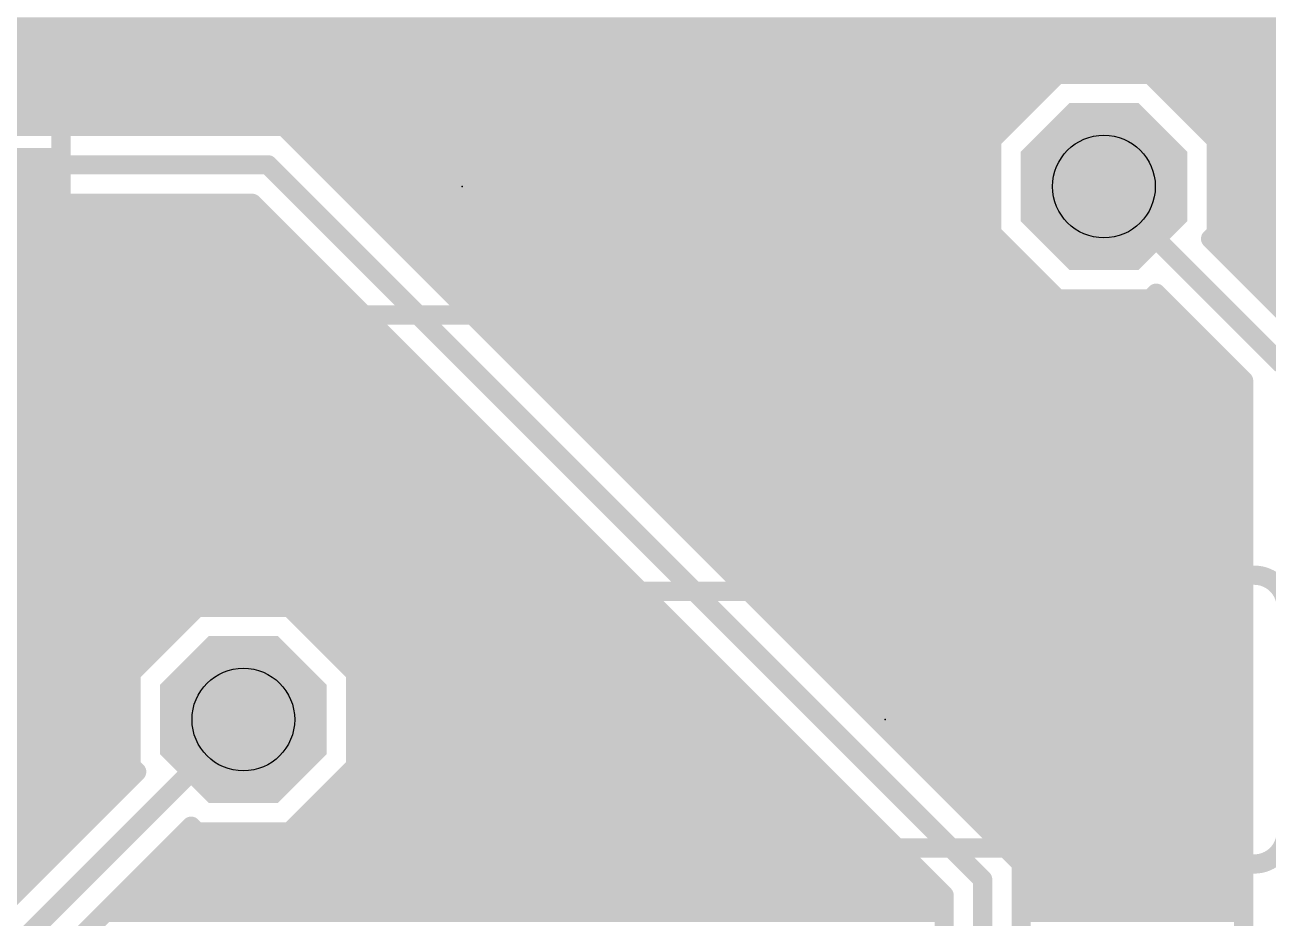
# Model space of a CAD drawing. Extents: x -0.1 to 57, y -0.1 to 41.
# Drawn here: x 37.7 to 47.54, y 15.35 to 22.42 of the extents above; entities that cross this region are included whole.
import ezdxf

# ---------------------------------------------------------------- set-up
doc = ezdxf.new("R2010")
doc.units = 0
for name, color, linetype in [('16', 175, 'CONTINUOUS'), ('17', 82, 'CONTINUOUS'), ('21', 253, 'CONTINUOUS'), ('23', 7, 'CONTINUOUS'), ('44', 253, 'CONTINUOUS')]:
    doc.layers.add(name, color=color, linetype=linetype)

# ---------------------------------------------------------------- blocks, each defined once
blk = doc.blocks.new('RECT')
blk.add_solid([(-0.5, -0.5), (0.5, -0.5), (-0.5, 0.5), (0.5, 0.5)])
blk = doc.blocks.new('OCTAGONP')
at = {"const_width": 0.5}
blk.add_lwpolyline([(-0.25, -0.1036), (-0.25, 0.1036), (-0.1036, 0.25), (0.1036, 0.25), (0.25, 0.1036), (0.25, -0.1036), (0.1036, -0.25), (-0.1036, -0.25), (-0.25, -0.1036), (-0.25, 0.1036)], dxfattribs=at)

msp = doc.modelspace()

# ---------------------------------------------------------------- linework, layer by layer
at = {"layer": '16', "const_width": 0.1524}
for points in [[(11.1462, 22.4028), (55.876, 22.4028)], [(11.0831, 22.2504), (55.8758, 22.2504)], [(10.9767, 22.098), (55.8755, 22.098)], [(45.872, 22.0274), (45.3512, 21.5066)], [(46.6084, 22.0274), (45.872, 22.0274)], [(47.1292, 21.5066), (46.6084, 22.0274)], [(36.5302, 21.9456), (45.7902, 21.9456)], [(46.6902, 21.9456), (55.8752, 21.9456)], [(36.6826, 21.7932), (45.6378, 21.7932)], [(46.8426, 21.7932), (55.875, 21.7932)], [(36.835, 21.6408), (45.4854, 21.6408)], [(39.7503, 21.6154), (36.8604, 21.6154)], [(39.9288, 21.4368), (39.7503, 21.6154)], [(46.995, 21.6408), (55.8747, 21.6408)], [(39.8772, 21.4884), (45.3512, 21.4884)], [(45.3512, 21.5066), (45.3512, 20.7702)], [(47.1292, 20.7702), (47.1292, 21.5066)], [(47.1292, 21.4884), (55.8745, 21.4884)], [(45.5848, 15.7809), (39.9288, 21.4368)], [(39.624, 21.3106), (36.2524, 21.3106)], [(45.28, 15.6546), (39.624, 21.3106)], [(40.0296, 21.336), (45.3512, 21.336)], [(47.1292, 21.336), (55.8742, 21.336)], [(40.182, 21.1836), (45.3512, 21.1836)], [(47.1292, 21.1836), (55.8739, 21.1836)], [(46.2402, 21.1384), (47.6504, 19.7282)], [(36.9692, 21.0058), (39.4977, 21.0058)], [(39.4977, 21.0058), (44.9752, 15.5283)], [(40.3344, 21.0312), (45.3512, 21.0312)], [(47.1292, 21.0312), (55.8737, 21.0312)], [(36.9692, 20.8788), (39.6247, 20.8788)], [(40.4868, 20.8788), (45.3512, 20.8788)], [(47.1292, 20.8788), (55.8734, 20.8788)], [(36.9254, 20.7264), (39.7771, 20.7264)], [(40.6392, 20.7264), (45.395, 20.7264)], [(45.3512, 20.7702), (45.872, 20.2494)], [(47.0843, 20.7253), (47.1292, 20.7702)], [(47.7767, 20.033), (47.0843, 20.7253)], [(47.0854, 20.7264), (55.8732, 20.7264)], [(36.773, 20.574), (39.9295, 20.574)], [(40.7916, 20.574), (45.5474, 20.574)], [(47.2356, 20.574), (55.8729, 20.574)], [(36.6206, 20.4216), (40.0819, 20.4216)], [(40.944, 20.4216), (45.6998, 20.4216)], [(47.388, 20.4216), (55.8726, 20.4216)], [(36.4682, 20.2692), (40.2343, 20.2692)], [(41.0964, 20.2692), (45.8522, 20.2692)], [(45.872, 20.2494), (46.6084, 20.2494)], [(46.6084, 20.2494), (46.6533, 20.2943)], [(46.6282, 20.2692), (46.6783, 20.2692)], [(46.6533, 20.2943), (47.3456, 19.6019)], [(47.5404, 20.2692), (55.8724, 20.2692)], [(2.8048, 20.1168), (40.3867, 20.1168)], [(41.2488, 20.1168), (46.8307, 20.1168)], [(2.8048, 19.9644), (40.5391, 19.9644)], [(41.4012, 19.9644), (46.9831, 19.9644)], [(2.8048, 19.812), (40.6915, 19.812)], [(41.5536, 19.812), (47.1355, 19.812)], [(2.8048, 19.6596), (40.8439, 19.6596)], [(41.706, 19.6596), (47.2879, 19.6596)], [(47.3456, 19.6019), (47.3456, 8.4973)], [(2.8048, 19.5072), (40.9963, 19.5072)], [(41.8584, 19.5072), (47.3456, 19.5072)], [(2.8048, 19.3548), (41.1487, 19.3548)], [(42.0108, 19.3548), (47.3456, 19.3548)], [(2.8048, 19.2024), (41.3011, 19.2024)], [(42.1632, 19.2024), (47.3456, 19.2024)], [(2.8048, 19.05), (41.4535, 19.05)], [(42.3156, 19.05), (47.3456, 19.05)], [(2.8048, 18.8976), (41.6059, 18.8976)], [(42.468, 18.8976), (47.3456, 18.8976)], [(2.8048, 18.7452), (41.7583, 18.7452)], [(42.6204, 18.7452), (47.3456, 18.7452)], [(2.8048, 18.5928), (41.9107, 18.5928)], [(42.7728, 18.5928), (47.3456, 18.5928)], [(2.8048, 18.4404), (42.0631, 18.4404)], [(42.9252, 18.4404), (47.3456, 18.4404)], [(2.8048, 18.288), (42.2155, 18.288)], [(43.0776, 18.288), (47.3456, 18.288)], [(2.8048, 18.1356), (42.3679, 18.1356)], [(43.23, 18.1356), (47.3456, 18.1356)], [(2.8048, 17.9832), (42.5203, 17.9832)], [(43.3824, 17.9832), (47.3456, 17.9832)], [(2.8048, 17.8308), (42.6727, 17.8308)], [(39.06, 17.8086), (38.5392, 17.2878)], [(39.7964, 17.8086), (39.06, 17.8086)], [(40.3172, 17.2878), (39.7964, 17.8086)], [(43.5348, 17.8308), (47.3456, 17.8308)], [(2.8048, 17.6784), (38.9298, 17.6784)], [(39.9266, 17.6784), (42.8251, 17.6784)], [(43.6872, 17.6784), (47.3456, 17.6784)], [(2.8048, 17.526), (38.7774, 17.526)], [(40.079, 17.526), (42.9775, 17.526)], [(43.8396, 17.526), (47.3456, 17.526)], [(2.8048, 17.3736), (38.625, 17.3736)], [(40.2314, 17.3736), (43.1299, 17.3736)], [(43.992, 17.3736), (47.3456, 17.3736)], [(38.5392, 17.2878), (38.5392, 16.5514)], [(40.3172, 16.5514), (40.3172, 17.2878)], [(2.8048, 17.2212), (38.5392, 17.2212)], [(40.3172, 17.2212), (43.2823, 17.2212)], [(44.1444, 17.2212), (47.3456, 17.2212)], [(2.8048, 17.0688), (38.5392, 17.0688)], [(40.3172, 17.0688), (43.4347, 17.0688)], [(44.2968, 17.0688), (47.3456, 17.0688)], [(2.8048, 16.9164), (38.5392, 16.9164)], [(37.66, 15.1514), (39.4282, 16.9196)], [(40.3172, 16.9164), (43.5871, 16.9164)], [(44.4492, 16.9164), (47.3456, 16.9164)], [(2.8048, 16.764), (38.5392, 16.764)], [(40.3172, 16.764), (43.7395, 16.764)], [(44.6016, 16.764), (47.3456, 16.764)], [(2.8048, 16.6116), (38.5392, 16.6116)], [(40.3172, 16.6116), (43.8919, 16.6116)], [(44.754, 16.6116), (47.3456, 16.6116)], [(2.8048, 16.4592), (38.5368, 16.4592)], [(38.5841, 16.5065), (37.5338, 15.4562)], [(38.5392, 16.5514), (38.5841, 16.5065)], [(39.7964, 16.0306), (40.3172, 16.5514)], [(40.225, 16.4592), (44.0443, 16.4592)], [(44.9064, 16.4592), (47.3456, 16.4592)], [(2.8048, 16.3068), (38.3844, 16.3068)], [(40.0726, 16.3068), (44.1967, 16.3068)], [(45.0588, 16.3068), (47.3456, 16.3068)], [(2.8048, 16.1544), (38.232, 16.1544)], [(37.9648, 15.0252), (39.0151, 16.0755)], [(39.0151, 16.0755), (39.06, 16.0306)], [(39.9202, 16.1544), (44.3491, 16.1544)], [(45.2112, 16.1544), (47.3456, 16.1544)], [(2.8048, 16.002), (38.0796, 16.002)], [(38.9416, 16.002), (44.5015, 16.002)], [(39.06, 16.0306), (39.7964, 16.0306)], [(45.3636, 16.002), (47.3456, 16.002)], [(2.8048, 15.8496), (37.9272, 15.8496)], [(38.7892, 15.8496), (44.6539, 15.8496)], [(45.516, 15.8496), (47.3456, 15.8496)], [(45.5848, 12.4964), (45.5848, 15.7809)], [(2.8048, 15.6972), (37.7748, 15.6972)], [(38.6368, 15.6972), (44.8063, 15.6972)], [(45.5848, 15.6972), (47.3456, 15.6972)], [(45.28, 11), (45.28, 15.6546)], [(38.4844, 15.5448), (44.9587, 15.5448)], [(44.9752, 15.5283), (44.9752, 12.4964)], [(45.5848, 15.5448), (47.3456, 15.5448)], [(38.332, 15.3924), (44.9752, 15.3924)], [(45.5848, 15.3924), (47.3456, 15.3924)]]:
    msp.add_lwpolyline(points, dxfattribs=at)
at = {"layer": '16', "const_width": 0.0762}
for points in [[(45.872, 22.0655, 1), (45.872, 21.9893)], [(45.8989, 22.0005, 1), (45.845, 22.0543)], [(46.6354, 22.0543, 1), (46.5815, 22.0005)], [(46.6084, 21.9893, 1), (46.6084, 22.0655)], [(45.7902, 21.9075, 1), (45.7902, 21.9837)], [(46.6902, 21.9837, 1), (46.6902, 21.9075)], [(45.6378, 21.7551, 1), (45.6378, 21.8313)], [(46.8426, 21.8313, 1), (46.8426, 21.7551)], [(39.7772, 21.6423, 1), (39.7233, 21.5885)], [(39.7503, 21.5773, 1), (39.7503, 21.6535)], [(45.4854, 21.6027, 1), (45.4854, 21.6789)], [(46.995, 21.6789, 1), (46.995, 21.6027)], [(39.8772, 21.5265, 1), (39.8772, 21.4503)], [(45.3893, 21.5066, 1), (45.3131, 21.5066)], [(45.3243, 21.5336, 1), (45.3781, 21.4797)], [(45.3512, 21.4503, 1), (45.3512, 21.5265)], [(47.1673, 21.5066, 1), (47.0911, 21.5066)], [(47.1292, 21.5265, 1), (47.1292, 21.4503)], [(47.1023, 21.4797, 1), (47.1561, 21.5336)], [(39.9557, 21.4638, 1), (39.9019, 21.4099)], [(39.9019, 21.4099, 1), (39.9557, 21.4638)], [(39.6509, 21.3375, 1), (39.5971, 21.2837)], [(39.624, 21.2725, 1), (39.624, 21.3487)], [(40.0296, 21.3741, 1), (40.0296, 21.2979)], [(45.3512, 21.2979, 1), (45.3512, 21.3741)], [(47.1292, 21.3741, 1), (47.1292, 21.2979)], [(40.182, 21.2217, 1), (40.182, 21.1455)], [(45.3512, 21.1455, 1), (45.3512, 21.2217)], [(47.1292, 21.2217, 1), (47.1292, 21.1455)], [(46.2671, 21.1653, 1), (46.2133, 21.1115)], [(39.5247, 21.0327, 1), (39.4708, 20.9789)], [(39.4977, 20.9677, 1), (39.4977, 21.0439)], [(40.3344, 21.0693, 1), (40.3344, 20.9931)], [(45.3512, 20.9931, 1), (45.3512, 21.0693)], [(47.1292, 21.0693, 1), (47.1292, 20.9931)], [(39.6247, 20.8407, 1), (39.6247, 20.9169)], [(40.4868, 20.9169, 1), (40.4868, 20.8407)], [(45.3512, 20.8407, 1), (45.3512, 20.9169)], [(47.1292, 20.9169, 1), (47.1292, 20.8407)], [(39.7771, 20.6883, 1), (39.7771, 20.7645)], [(40.6392, 20.7645, 1), (40.6392, 20.6883)], [(45.3781, 20.7971, 1), (45.3243, 20.7432)], [(45.3131, 20.7702, 1), (45.3893, 20.7702)], [(45.395, 20.6883, 1), (45.395, 20.7645)], [(47.1113, 20.7522, 1), (47.0574, 20.6984)], [(47.0574, 20.7522, 1), (47.1113, 20.6984)], [(47.0854, 20.7645, 1), (47.0854, 20.6883)], [(47.0911, 20.7702, 1), (47.1673, 20.7702)], [(47.1561, 20.7432, 1), (47.1023, 20.7971)], [(39.9295, 20.5359, 1), (39.9295, 20.6121)], [(40.7916, 20.6121, 1), (40.7916, 20.5359)], [(45.5474, 20.5359, 1), (45.5474, 20.6121)], [(47.2356, 20.6121, 1), (47.2356, 20.5359)], [(40.0819, 20.3835, 1), (40.0819, 20.4597)], [(40.944, 20.4597, 1), (40.944, 20.3835)], [(45.6998, 20.3835, 1), (45.6998, 20.4597)], [(47.388, 20.4597, 1), (47.388, 20.3835)], [(40.2343, 20.2311, 1), (40.2343, 20.3073)], [(41.0964, 20.3073, 1), (41.0964, 20.2311)], [(45.872, 20.2875, 1), (45.872, 20.2113)], [(45.845, 20.2225, 1), (45.8989, 20.2763)], [(45.8522, 20.2311, 1), (45.8522, 20.3073)], [(46.5815, 20.2763, 1), (46.6354, 20.2225)], [(46.6282, 20.3073, 1), (46.6282, 20.2311)], [(46.6084, 20.2113, 1), (46.6084, 20.2875)], [(46.6802, 20.3212, 1), (46.6263, 20.2673)], [(46.6802, 20.2673, 1), (46.6263, 20.3212)], [(46.6783, 20.2311, 1), (46.6783, 20.3073)], [(47.5404, 20.3073, 1), (47.5404, 20.2311)], [(40.3867, 20.0787, 1), (40.3867, 20.1549)], [(41.2488, 20.1549, 1), (41.2488, 20.0787)], [(46.8307, 20.0787, 1), (46.8307, 20.1549)], [(40.5391, 19.9263, 1), (40.5391, 20.0025)], [(41.4012, 20.0025, 1), (41.4012, 19.9263)], [(46.9831, 19.9263, 1), (46.9831, 20.0025)], [(40.6915, 19.7739, 1), (40.6915, 19.8501)], [(41.5536, 19.8501, 1), (41.5536, 19.7739)], [(47.1355, 19.7739, 1), (47.1355, 19.8501)], [(40.8439, 19.6215, 1), (40.8439, 19.6977)], [(41.706, 19.6977, 1), (41.706, 19.6215)], [(47.2879, 19.6215, 1), (47.2879, 19.6977)], [(47.3837, 19.6019, 1), (47.3075, 19.6019)], [(47.3187, 19.575, 1), (47.3725, 19.6289)], [(40.9963, 19.4691, 1), (40.9963, 19.5453)], [(41.8584, 19.5453, 1), (41.8584, 19.4691)], [(47.3456, 19.4691, 1), (47.3456, 19.5453)], [(41.1487, 19.3167, 1), (41.1487, 19.3929)], [(42.0108, 19.3929, 1), (42.0108, 19.3167)], [(47.3456, 19.3167, 1), (47.3456, 19.3929)], [(41.3011, 19.1643, 1), (41.3011, 19.2405)], [(42.1632, 19.2405, 1), (42.1632, 19.1643)], [(47.3456, 19.1643, 1), (47.3456, 19.2405)], [(41.4535, 19.0119, 1), (41.4535, 19.0881)], [(42.3156, 19.0881, 1), (42.3156, 19.0119)], [(47.3456, 19.0119, 1), (47.3456, 19.0881)], [(41.6059, 18.8595, 1), (41.6059, 18.9357)], [(42.468, 18.9357, 1), (42.468, 18.8595)], [(47.3456, 18.8595, 1), (47.3456, 18.9357)], [(41.7583, 18.7071, 1), (41.7583, 18.7833)], [(42.6204, 18.7833, 1), (42.6204, 18.7071)], [(47.3456, 18.7071, 1), (47.3456, 18.7833)], [(41.9107, 18.5547, 1), (41.9107, 18.6309)], [(42.7728, 18.6309, 1), (42.7728, 18.5547)], [(47.3456, 18.5547, 1), (47.3456, 18.6309)], [(42.0631, 18.4023, 1), (42.0631, 18.4785)], [(42.9252, 18.4785, 1), (42.9252, 18.4023)], [(47.3456, 18.4023, 1), (47.3456, 18.4785)], [(42.2155, 18.2499, 1), (42.2155, 18.3261)], [(43.0776, 18.3261, 1), (43.0776, 18.2499)], [(47.3456, 18.2499, 1), (47.3456, 18.3261)], [(42.3679, 18.0975, 1), (42.3679, 18.1737)], [(43.23, 18.1737, 1), (43.23, 18.0975)], [(47.3456, 18.0975, 1), (47.3456, 18.1737)], [(42.5203, 17.9451, 1), (42.5203, 18.0213)], [(43.3824, 18.0213, 1), (43.3824, 17.9451)], [(47.3456, 17.9451, 1), (47.3456, 18.0213)], [(39.06, 17.8467, 1), (39.06, 17.7705)], [(39.0869, 17.7817, 1), (39.033, 17.8355)], [(39.8234, 17.8355, 1), (39.7695, 17.7817)], [(39.7964, 17.7705, 1), (39.7964, 17.8467)], [(42.6727, 17.7927, 1), (42.6727, 17.8689)], [(43.5348, 17.8689, 1), (43.5348, 17.7927)], [(47.3456, 17.7927, 1), (47.3456, 17.8689)], [(38.9298, 17.6403, 1), (38.9298, 17.7165)], [(39.9266, 17.7165, 1), (39.9266, 17.6403)], [(42.8251, 17.6403, 1), (42.8251, 17.7165)], [(43.6872, 17.7165, 1), (43.6872, 17.6403)], [(47.3456, 17.6403, 1), (47.3456, 17.7165)], [(38.7774, 17.4879, 1), (38.7774, 17.5641)], [(40.079, 17.5641, 1), (40.079, 17.4879)], [(42.9775, 17.4879, 1), (42.9775, 17.5641)], [(43.8396, 17.5641, 1), (43.8396, 17.4879)], [(47.3456, 17.4879, 1), (47.3456, 17.5641)], [(38.625, 17.3355, 1), (38.625, 17.4117)], [(40.2314, 17.4117, 1), (40.2314, 17.3355)], [(43.1299, 17.3355, 1), (43.1299, 17.4117)], [(43.992, 17.4117, 1), (43.992, 17.3355)], [(47.3456, 17.3355, 1), (47.3456, 17.4117)], [(38.5773, 17.2878, 1), (38.5011, 17.2878)], [(38.5123, 17.3148, 1), (38.5661, 17.2609)], [(40.3553, 17.2878, 1), (40.2791, 17.2878)], [(40.2903, 17.2609, 1), (40.3441, 17.3148)], [(38.5392, 17.1831, 1), (38.5392, 17.2593)], [(40.3172, 17.2593, 1), (40.3172, 17.1831)], [(43.2823, 17.1831, 1), (43.2823, 17.2593)], [(44.1444, 17.2593, 1), (44.1444, 17.1831)], [(47.3456, 17.1831, 1), (47.3456, 17.2593)], [(38.5392, 17.0307, 1), (38.5392, 17.1069)], [(40.3172, 17.1069, 1), (40.3172, 17.0307)], [(43.4347, 17.0307, 1), (43.4347, 17.1069)], [(44.2968, 17.1069, 1), (44.2968, 17.0307)], [(47.3456, 17.0307, 1), (47.3456, 17.1069)], [(38.5392, 16.8783, 1), (38.5392, 16.9545)], [(39.4551, 16.8927, 1), (39.4013, 16.9465)], [(40.3172, 16.9545, 1), (40.3172, 16.8783)], [(43.5871, 16.8783, 1), (43.5871, 16.9545)], [(44.4492, 16.9545, 1), (44.4492, 16.8783)], [(47.3456, 16.8783, 1), (47.3456, 16.9545)], [(38.5392, 16.7259, 1), (38.5392, 16.8021)], [(40.3172, 16.8021, 1), (40.3172, 16.7259)], [(43.7395, 16.7259, 1), (43.7395, 16.8021)], [(44.6016, 16.8021, 1), (44.6016, 16.7259)], [(47.3456, 16.7259, 1), (47.3456, 16.8021)], [(38.5392, 16.5735, 1), (38.5392, 16.6497)], [(40.3172, 16.6497, 1), (40.3172, 16.5735)], [(43.8919, 16.5735, 1), (43.8919, 16.6497)], [(44.754, 16.6497, 1), (44.754, 16.5735)], [(47.3456, 16.5735, 1), (47.3456, 16.6497)], [(38.5661, 16.5783, 1), (38.5123, 16.5244)], [(38.5011, 16.5514, 1), (38.5773, 16.5514)], [(38.5368, 16.4211, 1), (38.5368, 16.4973)], [(38.611, 16.4796, 1), (38.5571, 16.5334)], [(38.5571, 16.4796, 1), (38.611, 16.5334)], [(40.225, 16.4973, 1), (40.225, 16.4211)], [(40.2791, 16.5514, 1), (40.3553, 16.5514)], [(40.3441, 16.5244, 1), (40.2903, 16.5783)], [(44.0443, 16.4211, 1), (44.0443, 16.4973)], [(44.9064, 16.4973, 1), (44.9064, 16.4211)], [(47.3456, 16.4211, 1), (47.3456, 16.4973)], [(38.3844, 16.2687, 1), (38.3844, 16.3449)], [(40.0726, 16.3449, 1), (40.0726, 16.2687)], [(44.1967, 16.2687, 1), (44.1967, 16.3449)], [(45.0588, 16.3449, 1), (45.0588, 16.2687)], [(47.3456, 16.2687, 1), (47.3456, 16.3449)], [(38.232, 16.1163, 1), (38.232, 16.1925)], [(39.042, 16.1024, 1), (38.9882, 16.0485)], [(39.042, 16.0485, 1), (38.9882, 16.1024)], [(39.9202, 16.1925, 1), (39.9202, 16.1163)], [(44.3491, 16.1163, 1), (44.3491, 16.1925)], [(45.2112, 16.1925, 1), (45.2112, 16.1163)], [(47.3456, 16.1163, 1), (47.3456, 16.1925)], [(38.0796, 15.9639, 1), (38.0796, 16.0401)], [(38.9416, 16.0401, 1), (38.9416, 15.9639)], [(39.06, 16.0687, 1), (39.06, 15.9925)], [(39.033, 16.0037, 1), (39.0869, 16.0575)], [(39.7695, 16.0575, 1), (39.8234, 16.0037)], [(39.7964, 15.9925, 1), (39.7964, 16.0687)], [(44.5015, 15.9639, 1), (44.5015, 16.0401)], [(45.3636, 16.0401, 1), (45.3636, 15.9639)], [(47.3456, 15.9639, 1), (47.3456, 16.0401)], [(37.9272, 15.8115, 1), (37.9272, 15.8877)], [(38.7892, 15.8877, 1), (38.7892, 15.8115)], [(44.6539, 15.8115, 1), (44.6539, 15.8877)], [(45.516, 15.8877, 1), (45.516, 15.8115)], [(45.6229, 15.7809, 1), (45.5467, 15.7809)], [(45.5579, 15.7539, 1), (45.6117, 15.8078)], [(47.3456, 15.8115, 1), (47.3456, 15.8877)], [(37.7748, 15.6591, 1), (37.7748, 15.7353)], [(38.6368, 15.7353, 1), (38.6368, 15.6591)], [(44.8063, 15.6591, 1), (44.8063, 15.7353)], [(45.5848, 15.7353, 1), (45.5848, 15.6591)], [(47.3456, 15.6591, 1), (47.3456, 15.7353)], [(45.3181, 15.6546, 1), (45.2419, 15.6546)], [(45.2531, 15.6277, 1), (45.3069, 15.6815)], [(38.4844, 15.5829, 1), (38.4844, 15.5067)], [(45.0133, 15.5283, 1), (44.9371, 15.5283)], [(44.9483, 15.5014, 1), (45.0021, 15.5553)], [(44.9587, 15.5067, 1), (44.9587, 15.5829)], [(45.5848, 15.5829, 1), (45.5848, 15.5067)], [(47.3456, 15.5067, 1), (47.3456, 15.5829)], [(38.332, 15.4305, 1), (38.332, 15.3543)], [(44.9752, 15.3543, 1), (44.9752, 15.4305)], [(45.5848, 15.4305, 1), (45.5848, 15.3543)], [(47.3456, 15.3543, 1), (47.3456, 15.4305)]]:
    msp.add_lwpolyline(points, format="xyb", dxfattribs=at)
at = {"layer": '21'}
for points, const_width in [([(38.2392, 22.2814, 0.4142), (37.9852, 22.0274)], 0.1524), ([(38.2392, 22.3195, 1), (38.2392, 22.2433)], 0.0762), ([(38.2392, 22.2433, 1), (38.2392, 22.3195)], 0.0762), ([(38.6471, 22.3083, 1), (38.5933, 22.2545)], 0.0762), ([(38.6202, 22.2433, 1), (38.6202, 22.3195)], 0.0762), ([(43.7002, 22.3195, 1), (43.7002, 22.2433)], 0.0762), ([(43.7271, 22.2545, 1), (43.6733, 22.3083)], 0.0762), ([(44.3352, 22.0274, 0.4142), (44.0812, 22.2814)], 0.1524), ([(44.0812, 22.3195, 1), (44.0812, 22.2433)], 0.0762), ([(44.0812, 22.2433, 1), (44.0812, 22.3195)], 0.0762), ([(38.7472, 22.1925, 1), (38.7472, 22.1163)], 0.0762), ([(38.7203, 22.1275, 1), (38.7741, 22.1813)], 0.0762), ([(43.5463, 22.1813, 1), (43.6001, 22.1275)], 0.0762), ([(43.5732, 22.1163, 1), (43.5732, 22.1925)], 0.0762), ([(38.0233, 22.0274, 1), (37.9471, 22.0274)], 0.0762), ([(37.9471, 22.0274, 1), (38.0233, 22.0274)], 0.0762), ([(44.3733, 22.0274, 1), (44.2971, 22.0274)], 0.0762), ([(44.2971, 22.0274, 1), (44.3733, 22.0274)], 0.0762), ([(37.9852, 20.2494, 0.4142), (38.2392, 19.9954)], 0.1524), ([(38.0233, 20.2494, 1), (37.9471, 20.2494)], 0.0762), ([(37.9471, 20.2494, 1), (38.0233, 20.2494)], 0.0762), ([(44.0812, 19.9954, 0.4142), (44.3352, 20.2494)], 0.1524), ([(44.3733, 20.2494, 1), (44.2971, 20.2494)], 0.0762), ([(44.2971, 20.2494, 1), (44.3733, 20.2494)], 0.0762), ([(38.7472, 20.1605, 1), (38.7472, 20.0843)], 0.0762), ([(38.7741, 20.0955, 1), (38.7203, 20.1493)], 0.0762), ([(43.6001, 20.1493, 1), (43.5463, 20.0955)], 0.0762), ([(43.5732, 20.0843, 1), (43.5732, 20.1605)], 0.0762), ([(38.2392, 20.0335, 1), (38.2392, 19.9573)], 0.0762), ([(38.2392, 19.9573, 1), (38.2392, 20.0335)], 0.0762), ([(38.5933, 20.0223, 1), (38.6471, 19.9685)], 0.0762), ([(38.6202, 19.9573, 1), (38.6202, 20.0335)], 0.0762), ([(43.7002, 20.0335, 1), (43.7002, 19.9573)], 0.0762), ([(43.6733, 19.9685, 1), (43.7271, 20.0223)], 0.0762), ([(44.0812, 20.0335, 1), (44.0812, 19.9573)], 0.0762), ([(44.0812, 19.9573, 1), (44.0812, 20.0335)], 0.0762), ([(41.5872, 18.0626, 0.4142), (41.3332, 17.8086)], 0.1524), ([(41.5872, 18.1007, 1), (41.5872, 18.0245)], 0.0762), ([(41.5872, 18.0245, 1), (41.5872, 18.1007)], 0.0762), ([(41.9951, 18.0895, 1), (41.9413, 18.0357)], 0.0762), ([(41.9682, 18.0245, 1), (41.9682, 18.1007)], 0.0762), ([(47.0482, 18.1007, 1), (47.0482, 18.0245)], 0.0762), ([(47.0751, 18.0357, 1), (47.0213, 18.0895)], 0.0762), ([(47.6832, 17.8086, 0.4142), (47.4292, 18.0626)], 0.1524), ([(47.4292, 18.1007, 1), (47.4292, 18.0245)], 0.0762), ([(47.4292, 18.0245, 1), (47.4292, 18.1007)], 0.0762), ([(42.0952, 17.9737, 1), (42.0952, 17.8975)], 0.0762), ([(46.9212, 17.8975, 1), (46.9212, 17.9737)], 0.0762), ([(42.0683, 17.9087, 1), (42.1221, 17.9625)], 0.0762), ([(46.8943, 17.9625, 1), (46.9481, 17.9087)], 0.0762), ([(41.3713, 17.8086, 1), (41.2951, 17.8086)], 0.0762), ([(41.2951, 17.8086, 1), (41.3713, 17.8086)], 0.0762), ([(41.3332, 16.0306, 0.4142), (41.5872, 15.7766)], 0.1524), ([(41.3713, 16.0306, 1), (41.2951, 16.0306)], 0.0762), ([(41.2951, 16.0306, 1), (41.3713, 16.0306)], 0.0762), ([(47.4292, 15.7766, 0.4142), (47.6832, 16.0306)], 0.1524), ([(42.0952, 15.9417, 1), (42.0952, 15.8655)], 0.0762), ([(42.1221, 15.8767, 1), (42.0683, 15.9305)], 0.0762), ([(46.9481, 15.9305, 1), (46.8943, 15.8767)], 0.0762), ([(46.9212, 15.8655, 1), (46.9212, 15.9417)], 0.0762), ([(41.5872, 15.8147, 1), (41.5872, 15.7385)], 0.0762), ([(41.5872, 15.7385, 1), (41.5872, 15.8147)], 0.0762), ([(41.9682, 15.7385, 1), (41.9682, 15.8147)], 0.0762), ([(47.0482, 15.8147, 1), (47.0482, 15.7385)], 0.0762), ([(47.4292, 15.8147, 1), (47.4292, 15.7385)], 0.0762), ([(47.4292, 15.7385, 1), (47.4292, 15.8147)], 0.0762), ([(41.9413, 15.8035, 1), (41.9951, 15.7497)], 0.0762), ([(47.0213, 15.7497, 1), (47.0751, 15.8035)], 0.0762)]:
    msp.add_lwpolyline(points, format="xyb", dxfattribs=dict(at, const_width=const_width))
at = {"layer": '21', "const_width": 0.1524}
for points in [[(38.2392, 22.2814), (38.6202, 22.2814)], [(38.7472, 22.1544), (38.6202, 22.2814)], [(43.5732, 22.1544), (43.7002, 22.2814)], [(44.0812, 22.2814), (43.7002, 22.2814)], [(38.7472, 22.1544), (43.5732, 22.1544)], [(37.9852, 22.0274), (37.9852, 20.2494)], [(44.3352, 22.0274), (44.3352, 20.2494)], [(38.7472, 20.1224), (38.6202, 19.9954)], [(38.7472, 20.1224), (43.5732, 20.1224)], [(43.5732, 20.1224), (43.7002, 19.9954)], [(38.2392, 19.9954), (38.6202, 19.9954)], [(44.0812, 19.9954), (43.7002, 19.9954)], [(41.5872, 18.0626), (41.9682, 18.0626)], [(42.0952, 17.9356), (41.9682, 18.0626)], [(46.9212, 17.9356), (47.0482, 18.0626)], [(47.4292, 18.0626), (47.0482, 18.0626)], [(42.0952, 17.9356), (46.9212, 17.9356)], [(41.3332, 17.8086), (41.3332, 16.0306)], [(42.0952, 15.9036), (41.9682, 15.7766)], [(42.0952, 15.9036), (46.9212, 15.9036)], [(46.9212, 15.9036), (47.0482, 15.7766)], [(41.5872, 15.7766), (41.9682, 15.7766)], [(47.4292, 15.7766), (47.0482, 15.7766)]]:
    msp.add_lwpolyline(points, dxfattribs=at)
at = {"layer": '23'}
for p in [(41.1602, 21.1384), (44.5082, 16.9196)]:
    msp.add_point(p, dxfattribs=at)
at = {"layer": '44'}
for centre in [(46.2402, 21.1384), (39.4282, 16.9196)]:
    msp.add_circle(centre, 0.4064, dxfattribs=at)

# ---------------------------------------------------------------- block references
at = {"layer": '17', "xscale": 1.3208, "yscale": 1.3208, "rotation": 180}
for p in [(46.2402, 21.1384), (46.2402, 21.1384), (39.4282, 16.9196), (39.4282, 16.9196)]:
    msp.add_blockref('OCTAGONP', p, dxfattribs=at)
at = {"layer": '21', "xscale": 0.8636, "yscale": 0.6096, "rotation": 180}
for p in [(37.5534, 21.1384), (44.767, 21.1384), (40.9014, 16.9196)]:
    msp.add_blockref('RECT', p, dxfattribs=at)

doc.saveas('drawing.dxf')
